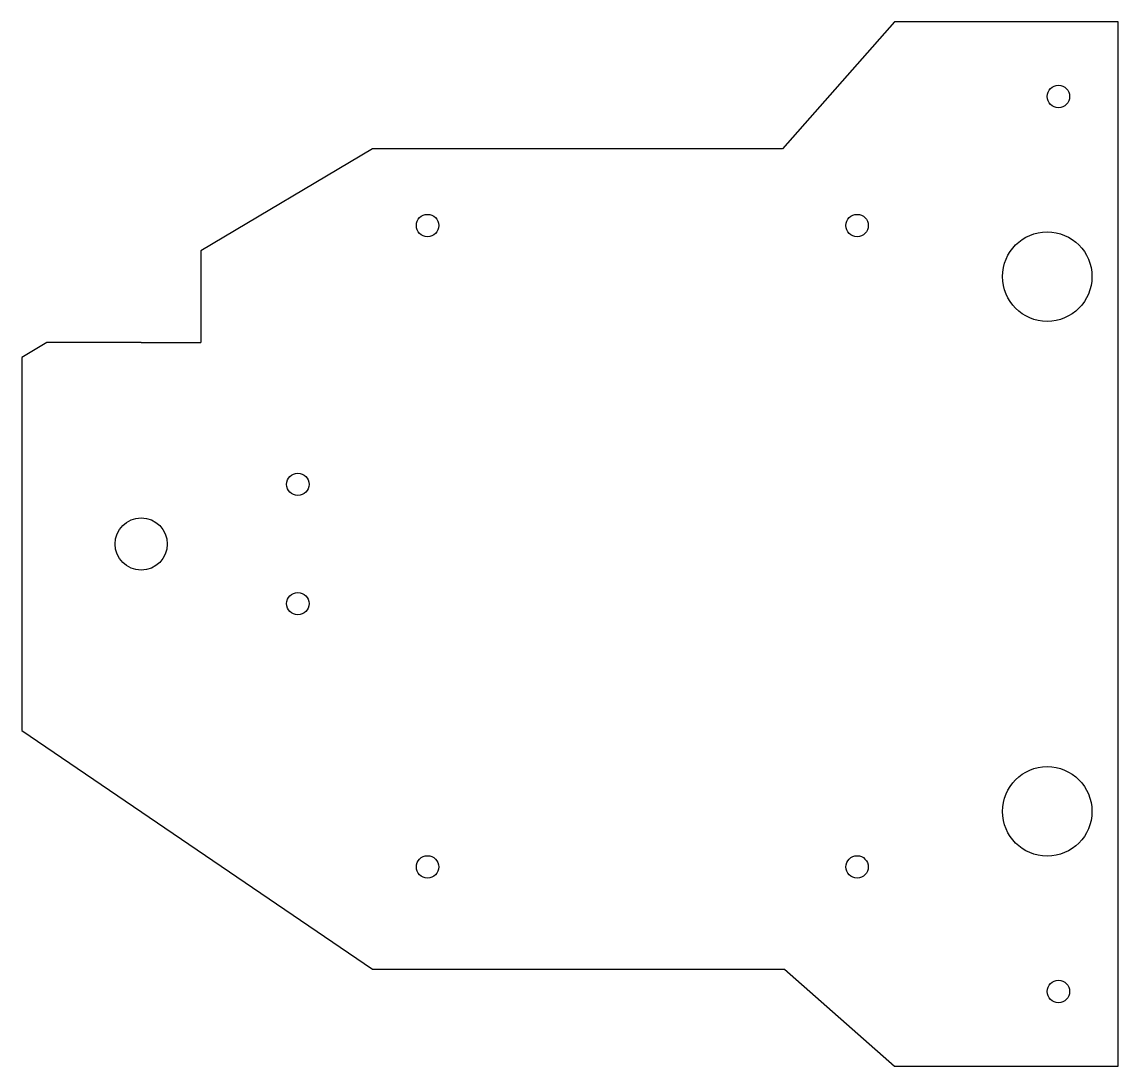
# Model space of a CAD drawing. Header units: millimetres. Extents: x -147 to 0, y -70 to 70.
import ezdxf

# ---------------------------------------------------------------- set-up
doc = ezdxf.new("R2010")
doc.units = ezdxf.units.MM

msp = doc.modelspace()

# ---------------------------------------------------------------- linework, layer by layer
at = {"color": 7, "linetype": 'Continuous'}
for p, q in [((-30, 70), (-45, 53)), ((0, 70), (-30, 70)), ((0, -70), (0, 70)), ((-100, 53), (-123, 39.3)), ((-45, 53), (-100, 53)), ((-123, 39.3), (-123, 27)), ((-143.64, 27), (-147, 25)), ((-131, 27), (-143.64, 27)), ((-131, 27), (-123, 27)), ((-147, 25), (-147, 17.25)), ((-147, 17.25), (-147, -17.25)), ((-147, -17.25), (-147, -25)), ((-147, -25), (-100, -57)), ((-100, -57), (-44.73, -57)), ((-44.73, -57), (-30, -70)), ((-30, -70), (0, -70))]:
    msp.add_line(p, q, dxfattribs=at)
for centre, radius in [((-8, 60), 1.5), ((-92.6, 42.7), 1.5), ((-35, 42.7), 1.5), ((-9.5, 35.85), 6), ((-110, 8), 1.5), ((-131, 0), 3.5), ((-110, -8), 1.5), ((-9.5, -35.85), 6), ((-92.6, -43.3), 1.5), ((-35, -43.3), 1.5), ((-8, -60), 1.5)]:
    msp.add_circle(centre, radius, dxfattribs=at)

doc.saveas('drawing.dxf')
